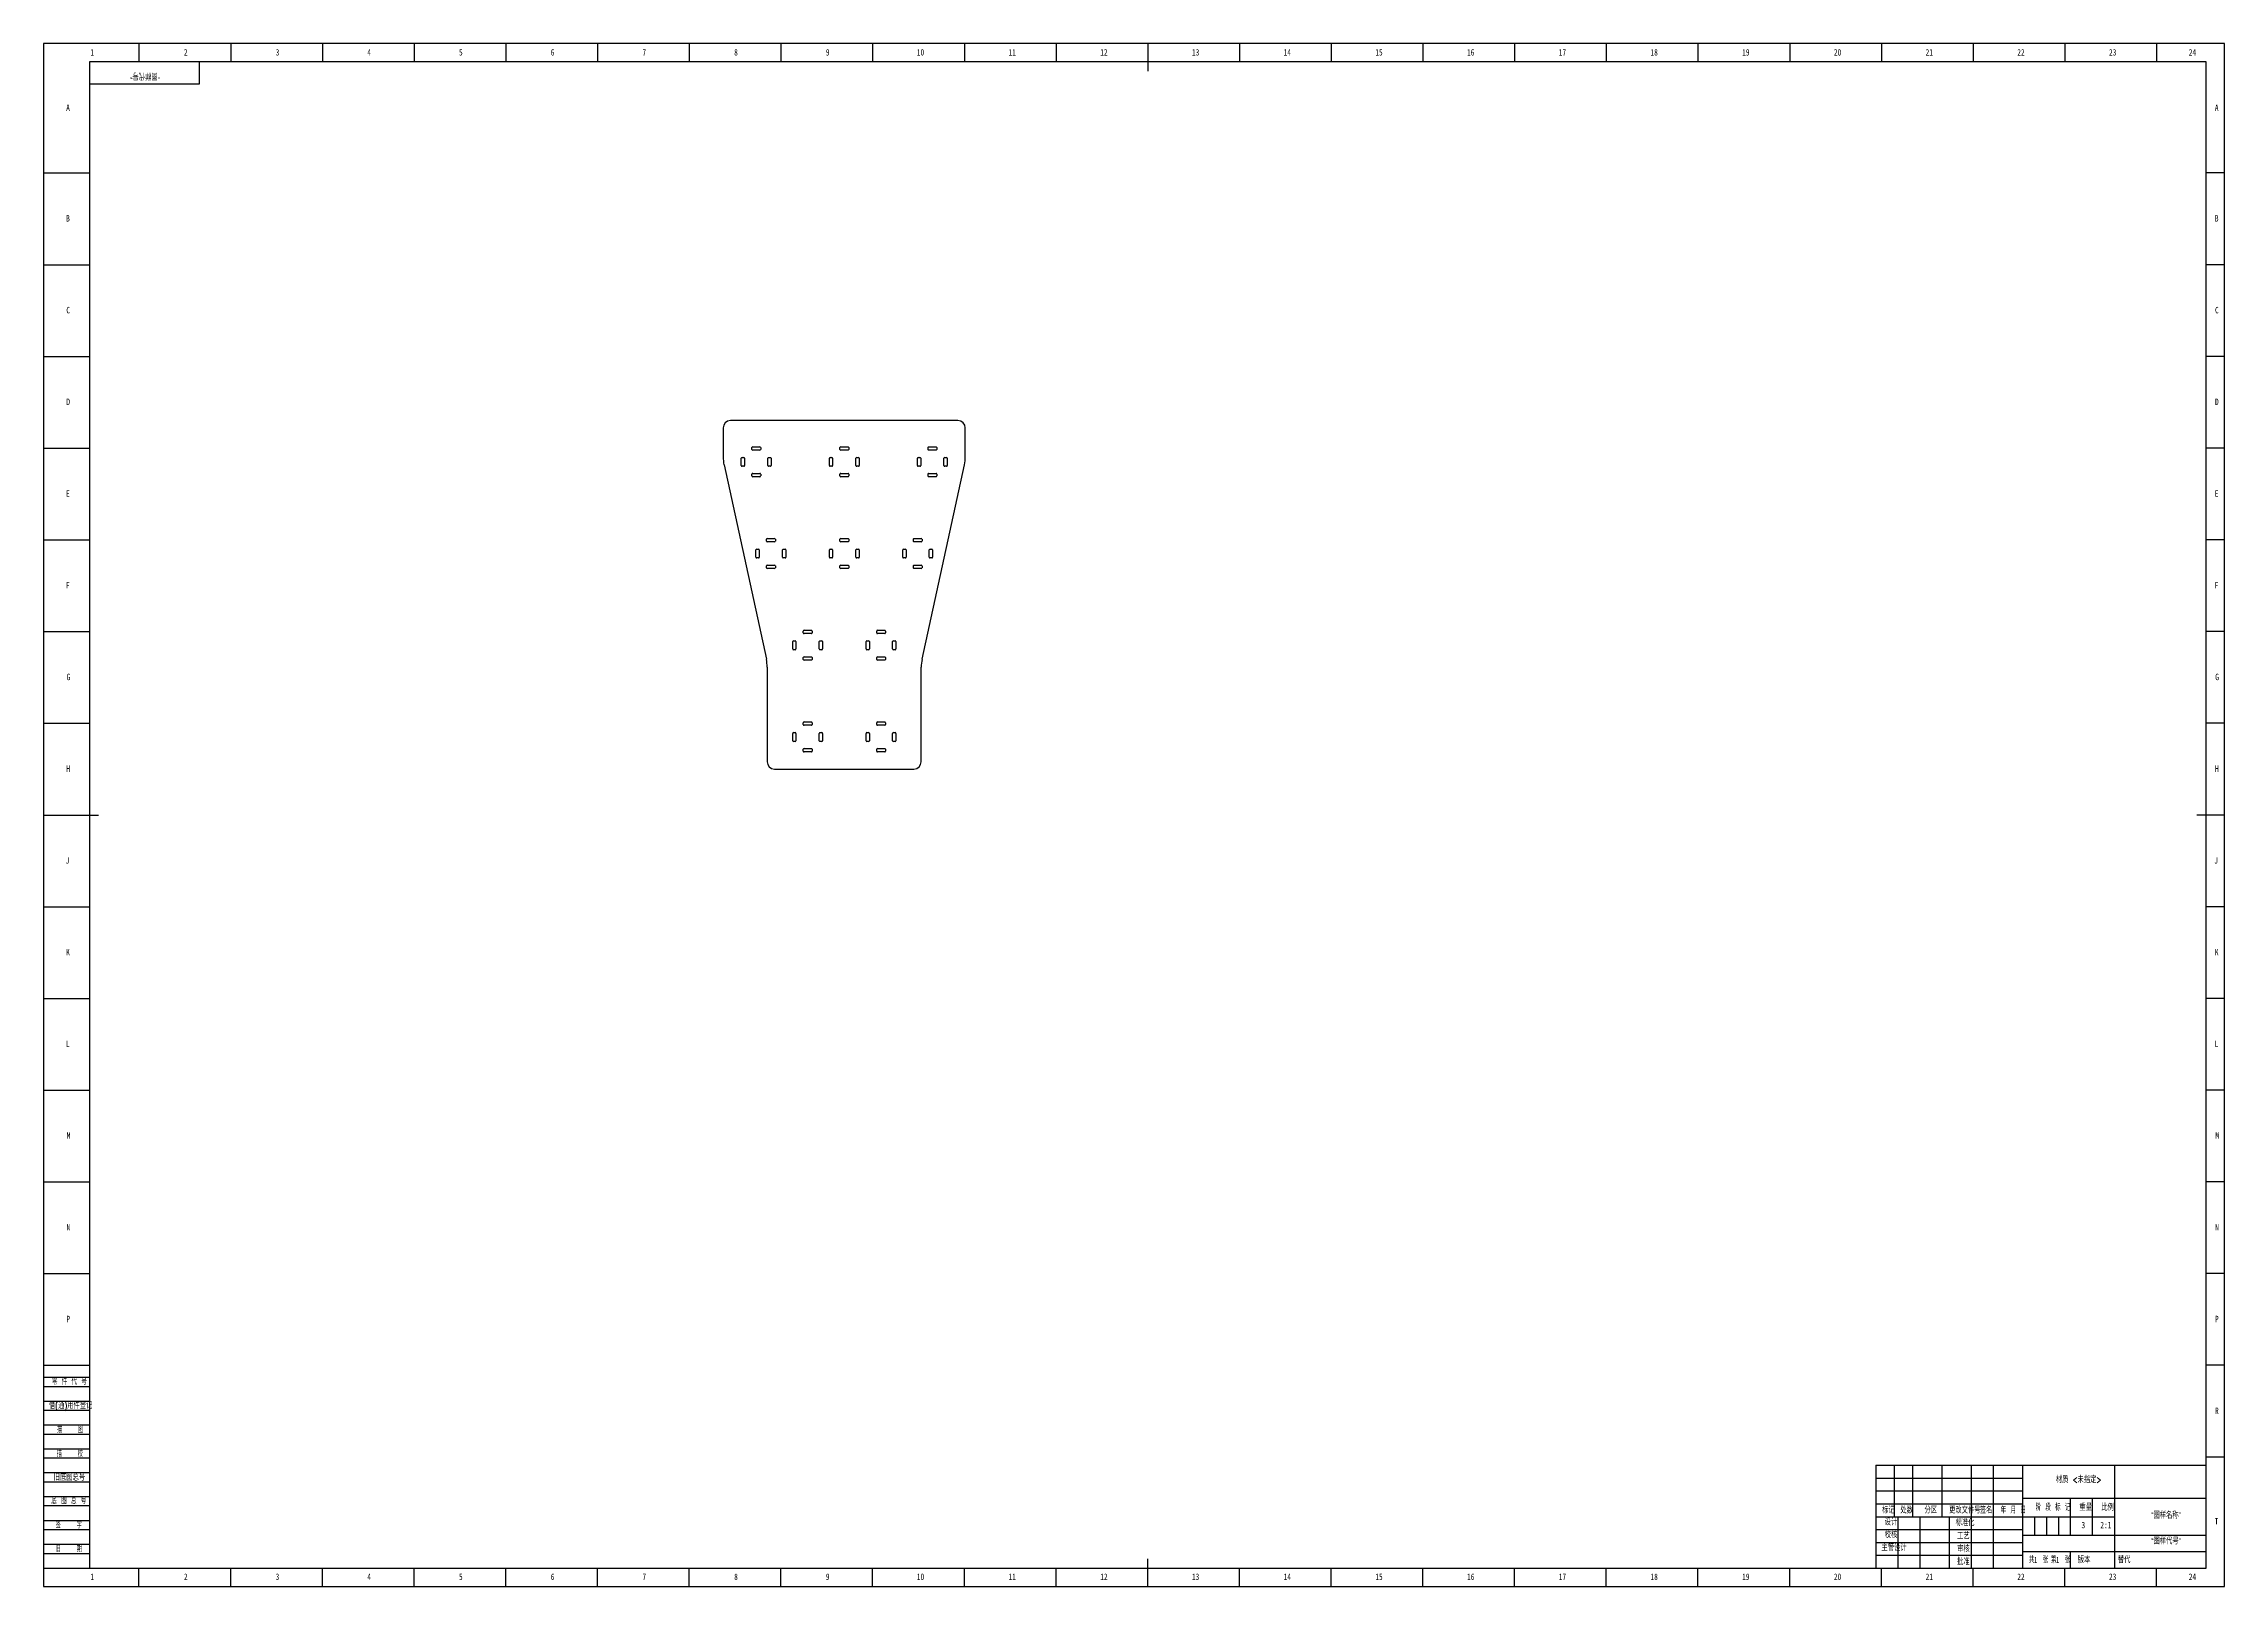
# Model space of a CAD drawing. Header units: millimetres. Extents: x 0 to 1189, y 0 to 841.
import ezdxf

# ---------------------------------------------------------------- set-up
doc = ezdxf.new("R2010")
doc.units = ezdxf.units.MM
for name, color, linetype in [('10', 7, 'Continuous'), ('5', 7, 'Continuous'), ('9', 7, 'Continuous'), ('SLD-0', 7, 'Continuous')]:
    doc.layers.add(name, color=color, linetype=linetype)
doc.styles.add('SLDTEXTSTYLE0', font='TXT', dxfattribs={"width": 0.7, "bigfont": 'bigfont'})
doc.styles.add('SLDTEXTSTYLE1', font='TXT', dxfattribs={"width": 0.6, "bigfont": 'bigfont'})
doc.styles.add('SLDTEXTSTYLE2', font='TXT', dxfattribs={"width": 0.614286, "bigfont": 'bigfont'})
doc.styles.add('SLDTEXTSTYLE3', font='TXT', dxfattribs={"width": 0.62, "bigfont": 'bigfont'})
doc.styles.add('SLDTEXTSTYLE4', font='TXT', dxfattribs={"width": 0.566667, "bigfont": 'bigfont'})
doc.styles.add('SLDTEXTSTYLE5', font='TXT', dxfattribs={"width": 0.7})

msp = doc.modelspace()

# ---------------------------------------------------------------- linework, layer by layer
at = {"color": 7, "linetype": 'Continuous', "lineweight": 25}
for p, q in [((370.5, 631.5), (370.5, 615.7)), ((498.5, 635.5), (374.5, 635.5)), ((502.5, 615.7), (502.5, 631.5)), ((386.2, 619.8), (386.2, 620.8)), ((386.6, 621.2), (390.5, 621.2)), ((390.5, 619.4), (386.6, 619.4)), ((391, 620.8), (391, 619.8)), ((434.2, 619.8), (434.2, 620.8)), ((434.6, 621.2), (438.6, 621.2)), ((438.6, 619.4), (434.6, 619.4)), ((439, 620.8), (439, 619.8)), ((482.2, 619.8), (482.2, 620.8)), ((482.5, 621.2), (486.6, 621.2)), ((486.6, 619.4), (482.5, 619.4)), ((487, 620.8), (487, 619.8)), ((371, 611.4), (394.1, 505.4)), ((380.4, 611), (380.4, 615)), ((380.8, 615.4), (381.8, 615.4)), ((381.8, 610.6), (380.8, 610.6)), ((382.2, 615), (382.2, 611)), ((386.6, 606.7), (390.5, 606.7)), ((394.9, 611), (394.9, 615)), ((395.3, 615.4), (396.3, 615.4)), ((396.3, 610.6), (395.3, 610.6)), ((396.7, 615), (396.7, 611)), ((428.4, 611), (428.4, 615)), ((428.8, 615.4), (429.8, 615.4)), ((429.8, 610.6), (428.8, 610.6)), ((430.2, 615), (430.2, 611)), ((434.6, 606.7), (438.6, 606.7)), ((442.9, 611), (442.9, 615)), ((443.3, 615.4), (444.3, 615.4)), ((444.3, 610.6), (443.3, 610.6)), ((444.7, 615), (444.7, 611)), ((476.4, 611), (476.4, 615)), ((476.8, 615.4), (477.8, 615.4)), ((477.8, 610.6), (476.8, 610.6)), ((478.2, 615), (478.2, 611)), ((479, 505.4), (502.1, 611.4)), ((482.5, 606.7), (486.6, 606.7)), ((490.9, 611), (490.9, 615)), ((491.3, 615.4), (492.3, 615.4)), ((492.3, 610.6), (491.3, 610.6)), ((492.7, 615), (492.7, 611)), ((386.2, 605.3), (386.2, 606.3)), ((390.5, 604.9), (386.6, 604.9)), ((391, 606.3), (391, 605.3)), ((434.2, 605.3), (434.2, 606.3)), ((438.6, 604.9), (434.6, 604.9)), ((439, 606.3), (439, 605.3)), ((482.2, 605.3), (482.2, 606.3)), ((486.6, 604.9), (482.5, 604.9)), ((487, 606.3), (487, 605.3)), ((394.2, 569.8), (394.2, 570.8)), ((394.5, 571.2), (398.5, 571.2)), ((399, 570.8), (399, 569.8)), ((434.2, 569.8), (434.2, 570.8)), ((434.6, 571.2), (438.6, 571.2)), ((439, 570.8), (439, 569.8)), ((474.2, 569.8), (474.2, 570.8)), ((474.5, 571.2), (478.5, 571.2)), ((479, 570.8), (479, 569.8)), ((388.4, 561), (388.4, 565)), ((388.8, 565.4), (389.8, 565.4)), ((389.8, 560.6), (388.8, 560.6)), ((390.2, 565), (390.2, 561)), ((398.5, 569.4), (394.5, 569.4)), ((402.9, 561), (402.9, 565)), ((403.3, 565.4), (404.3, 565.4)), ((404.3, 560.6), (403.3, 560.6)), ((404.7, 565), (404.7, 561)), ((428.4, 561), (428.4, 565)), ((428.8, 565.4), (429.8, 565.4)), ((429.8, 560.6), (428.8, 560.6)), ((430.2, 565), (430.2, 561)), ((438.6, 569.4), (434.6, 569.4)), ((442.9, 561), (442.9, 565)), ((443.3, 565.4), (444.3, 565.4)), ((444.3, 560.6), (443.3, 560.6)), ((444.7, 565), (444.7, 561)), ((468.4, 561), (468.4, 565)), ((468.8, 565.4), (469.8, 565.4)), ((469.8, 560.6), (468.8, 560.6)), ((470.2, 565), (470.2, 561)), ((478.5, 569.4), (474.5, 569.4)), ((482.9, 561), (482.9, 565)), ((483.3, 565.4), (484.3, 565.4)), ((484.3, 560.6), (483.3, 560.6)), ((484.7, 565), (484.7, 561)), ((394.2, 555.3), (394.2, 556.3)), ((394.5, 556.7), (398.5, 556.7)), ((398.5, 554.9), (394.5, 554.9)), ((399, 556.3), (399, 555.3)), ((434.2, 555.3), (434.2, 556.3)), ((434.6, 556.7), (438.6, 556.7)), ((438.6, 554.9), (434.6, 554.9)), ((439, 556.3), (439, 555.3)), ((474.2, 555.3), (474.2, 556.3)), ((474.5, 556.7), (478.5, 556.7)), ((478.5, 554.9), (474.5, 554.9)), ((479, 556.3), (479, 555.3)), ((408.4, 511), (408.4, 515)), ((408.8, 515.4), (409.8, 515.4)), ((410.2, 515), (410.2, 511)), ((414.2, 519.8), (414.2, 520.8)), ((414.6, 521.2), (418.6, 521.2)), ((418.6, 519.4), (414.6, 519.4)), ((419, 520.8), (419, 519.8)), ((422.9, 511), (422.9, 515)), ((423.3, 515.4), (424.3, 515.4)), ((424.7, 515), (424.7, 511)), ((448.4, 511), (448.4, 515)), ((448.8, 515.4), (449.8, 515.4)), ((450.2, 515), (450.2, 511)), ((454.2, 519.8), (454.2, 520.8)), ((454.6, 521.2), (458.6, 521.2)), ((458.6, 519.4), (454.6, 519.4)), ((459, 520.8), (459, 519.8)), ((462.9, 511), (462.9, 515)), ((463.3, 515.4), (464.3, 515.4)), ((464.7, 515), (464.7, 511)), ((394.5, 501.1), (394.5, 449.5)), ((409.8, 510.6), (408.8, 510.6)), ((414.2, 505.3), (414.2, 506.3)), ((414.6, 506.7), (418.6, 506.7)), ((418.6, 504.9), (414.6, 504.9)), ((419, 506.3), (419, 505.3)), ((424.3, 510.6), (423.3, 510.6)), ((449.8, 510.6), (448.8, 510.6)), ((454.2, 505.3), (454.2, 506.3)), ((454.6, 506.7), (458.6, 506.7)), ((458.6, 504.9), (454.6, 504.9)), ((459, 506.3), (459, 505.3)), ((464.3, 510.6), (463.3, 510.6)), ((478.5, 449.5), (478.5, 501.1)), ((408.4, 461), (408.4, 465)), ((408.8, 465.4), (409.8, 465.4)), ((410.2, 465), (410.2, 461)), ((414.2, 469.8), (414.2, 470.8)), ((414.6, 471.2), (418.6, 471.2)), ((418.6, 469.4), (414.6, 469.4)), ((419, 470.8), (419, 469.8)), ((422.9, 461), (422.9, 465)), ((423.3, 465.4), (424.3, 465.4)), ((424.7, 465), (424.7, 461)), ((448.4, 461), (448.4, 465)), ((448.8, 465.4), (449.8, 465.4)), ((450.2, 465), (450.2, 461)), ((454.2, 469.8), (454.2, 470.8)), ((454.6, 471.2), (458.6, 471.2)), ((458.6, 469.4), (454.6, 469.4)), ((459, 470.8), (459, 469.8)), ((462.9, 461), (462.9, 465)), ((463.3, 465.4), (464.3, 465.4)), ((464.7, 465), (464.7, 461)), ((409.8, 460.6), (408.8, 460.6)), ((414.2, 455.3), (414.2, 456.3)), ((414.6, 456.7), (418.6, 456.7)), ((418.6, 454.9), (414.6, 454.9)), ((419, 456.3), (419, 455.3)), ((424.3, 460.6), (423.3, 460.6)), ((449.8, 460.6), (448.8, 460.6)), ((454.2, 455.3), (454.2, 456.3)), ((454.6, 456.7), (458.6, 456.7)), ((458.6, 454.9), (454.6, 454.9)), ((459, 456.3), (459, 455.3)), ((464.3, 460.6), (463.3, 460.6)), ((398.5, 445.5), (474.5, 445.5))]:
    msp.add_line(p, q, dxfattribs=at)
for centre, radius, start, end in [((374.5, 631.5), 4, 90, 180), ((498.5, 631.5), 4, 0, 90), ((386.6, 620.8), 0.4, 90, 180), ((386.6, 619.8), 0.4, 180, 270), ((390.5, 620.8), 0.4, 0, 90), ((390.5, 619.8), 0.4, 270, 0), ((434.6, 620.8), 0.4, 90, 180), ((434.6, 619.8), 0.4, 180, 270), ((438.6, 620.8), 0.4, 0, 90), ((438.6, 619.8), 0.4, 270, 0), ((482.5, 620.8), 0.4, 90, 180), ((482.5, 619.8), 0.4, 180, 270), ((486.6, 620.8), 0.4, 0, 90), ((486.6, 619.8), 0.4, 270, 0), ((390.5, 615.7), 20, 180, 192.284), ((380.8, 615), 0.4, 90, 180), ((380.8, 611), 0.4, 180, 270), ((381.8, 615), 0.4, 0, 90), ((381.8, 611), 0.4, 270, 0), ((386.6, 606.3), 0.4, 90, 180), ((390.5, 606.3), 0.4, 0, 90), ((395.3, 615), 0.4, 90, 180), ((395.3, 611), 0.4, 180, 270), ((396.3, 615), 0.4, 0, 90), ((396.3, 611), 0.4, 270, 0), ((428.8, 615), 0.4, 90, 180), ((428.8, 611), 0.4, 180, 270), ((429.8, 615), 0.4, 0, 90), ((429.8, 611), 0.4, 270, 0), ((434.6, 606.3), 0.4, 90, 180), ((438.6, 606.3), 0.4, 0, 90), ((443.3, 615), 0.4, 90, 180), ((443.3, 611), 0.4, 180, 270), ((444.3, 615), 0.4, 0, 90), ((444.3, 611), 0.4, 270, 0), ((476.8, 615), 0.4, 90, 180), ((476.8, 611), 0.4, 180, 270), ((477.8, 615), 0.4, 0, 90), ((477.8, 611), 0.4, 270, 0), ((482.5, 606.3), 0.4, 90, 180), ((486.6, 606.3), 0.4, 0, 90), ((491.3, 615), 0.4, 90, 180), ((491.3, 611), 0.4, 180, 270), ((492.3, 615), 0.4, 0, 90), ((492.3, 611), 0.4, 270, 0), ((482.5, 615.7), 20, 347.716, 0), ((386.6, 605.3), 0.4, 180, 270), ((390.5, 605.3), 0.4, 270, 0), ((434.6, 605.3), 0.4, 180, 270), ((438.6, 605.3), 0.4, 270, 0), ((482.5, 605.3), 0.4, 180, 270), ((486.6, 605.3), 0.4, 270, 0), ((394.5, 570.8), 0.4, 90, 180), ((398.5, 570.8), 0.4, 0, 90), ((434.6, 570.8), 0.4, 90, 180), ((438.6, 570.8), 0.4, 0, 90), ((474.5, 570.8), 0.4, 90, 180), ((478.5, 570.8), 0.4, 0, 90), ((388.8, 565), 0.4, 90, 180), ((388.8, 561), 0.4, 180, 270), ((389.8, 565), 0.4, 0, 90), ((389.8, 561), 0.4, 270, 0), ((394.5, 569.8), 0.4, 180, 270), ((398.5, 569.8), 0.4, 270, 0), ((403.3, 565), 0.4, 90, 180), ((403.3, 561), 0.4, 180, 270), ((404.3, 565), 0.4, 0, 90), ((404.3, 561), 0.4, 270, 0), ((428.8, 565), 0.4, 90, 180), ((428.8, 561), 0.4, 180, 270), ((429.8, 565), 0.4, 0, 90), ((429.8, 561), 0.4, 270, 0), ((434.6, 569.8), 0.4, 180, 270), ((438.6, 569.8), 0.4, 270, 0), ((443.3, 565), 0.4, 90, 180), ((443.3, 561), 0.4, 180, 270), ((444.3, 565), 0.4, 360, 90), ((444.3, 561), 0.4, 270, 0), ((468.8, 565), 0.4, 90, 180), ((468.8, 561), 0.4, 180, 270), ((469.8, 565), 0.4, 0, 90), ((469.8, 561), 0.4, 270, 0), ((474.5, 569.8), 0.4, 180, 270), ((478.5, 569.8), 0.4, 270, 0), ((483.3, 565), 0.4, 90, 180), ((483.3, 561), 0.4, 180, 270), ((484.3, 565), 0.4, 0, 90), ((484.3, 561), 0.4, 270, 0), ((394.5, 556.3), 0.4, 90, 180), ((394.5, 555.3), 0.4, 180, 270), ((398.5, 556.3), 0.4, 0, 90), ((398.5, 555.3), 0.4, 270, 0), ((434.6, 556.3), 0.4, 90, 180), ((434.6, 555.3), 0.4, 180, 270), ((438.6, 556.3), 0.4, 0, 90), ((438.6, 555.3), 0.4, 270, 0), ((474.5, 556.3), 0.4, 90, 180), ((474.5, 555.3), 0.4, 180, 270), ((478.5, 556.3), 0.4, 0, 90), ((478.5, 555.3), 0.4, 270, 0), ((408.8, 515), 0.4, 90, 180), ((409.8, 515), 0.4, 0, 90), ((414.6, 520.8), 0.4, 90, 180), ((414.6, 519.8), 0.4, 180, 270), ((418.6, 520.8), 0.4, 0, 90), ((418.6, 519.8), 0.4, 270, 0), ((423.3, 515), 0.4, 90, 180), ((424.3, 515), 0.4, 0, 90), ((448.8, 515), 0.4, 90, 180), ((449.8, 515), 0.4, 0, 90), ((454.6, 520.8), 0.4, 90, 180), ((454.6, 519.8), 0.4, 180, 270), ((458.6, 520.8), 0.4, 0, 90), ((458.6, 519.8), 0.4, 270, 0), ((463.3, 515), 0.4, 90, 180), ((464.3, 515), 0.4, 0, 90), ((374.5, 501.1), 20, 0, 12.284), ((408.8, 511), 0.4, 180, 270), ((409.8, 511), 0.4, 270, 0), ((414.6, 506.3), 0.4, 90, 180), ((414.6, 505.3), 0.4, 180, 270), ((418.6, 506.3), 0.4, 0, 90), ((418.6, 505.3), 0.4, 270, 0), ((423.3, 511), 0.4, 180, 270), ((424.3, 511), 0.4, 270, 0), ((448.8, 511), 0.4, 180, 270), ((449.8, 511), 0.4, 270, 0), ((454.6, 506.3), 0.4, 90, 180), ((454.6, 505.3), 0.4, 180, 270), ((458.6, 506.3), 0.4, 0, 90), ((458.6, 505.3), 0.4, 270, 0), ((463.3, 511), 0.4, 180, 270), ((464.3, 511), 0.4, 270, 0), ((498.5, 501.1), 20, 167.716, 180), ((408.8, 465), 0.4, 90, 180), ((409.8, 465), 0.4, 0, 90), ((414.6, 470.8), 0.4, 90, 180), ((414.6, 469.8), 0.4, 180, 270), ((418.6, 470.8), 0.4, 0, 90), ((418.6, 469.8), 0.4, 270, 0), ((423.3, 465), 0.4, 90, 180), ((424.3, 465), 0.4, 0, 90), ((448.8, 465), 0.4, 90, 180), ((449.8, 465), 0.4, 0, 90), ((454.6, 470.8), 0.4, 90, 180), ((454.6, 469.8), 0.4, 180, 270), ((458.6, 470.8), 0.4, 0, 90), ((458.6, 469.8), 0.4, 270, 0), ((463.3, 465), 0.4, 90, 180), ((464.3, 465), 0.4, 0, 90), ((408.8, 461), 0.4, 180, 270), ((409.8, 461), 0.4, 270, 0), ((414.6, 456.3), 0.4, 90, 180), ((414.6, 455.3), 0.4, 180, 270), ((418.6, 456.3), 0.4, 0, 90), ((418.6, 455.3), 0.4, 270, 0), ((423.3, 461), 0.4, 180, 270), ((424.3, 461), 0.4, 270, 0), ((448.8, 461), 0.4, 180, 270), ((449.8, 461), 0.4, 270, 0), ((454.6, 456.3), 0.4, 90, 180), ((454.6, 455.3), 0.4, 180, 270), ((458.6, 456.3), 0.4, 0, 90), ((458.6, 455.3), 0.4, 270, 0), ((463.3, 461), 0.4, 180, 270), ((464.3, 461), 0.4, 270, 0), ((398.5, 449.5), 4, 180, 270), ((474.5, 449.5), 4, 270, 0)]:
    msp.add_arc(centre, radius, start, end, dxfattribs=at)
at = {"layer": '5', "color": 7}
for p, q in [((1189, 841), (0, 841)), ((0, 841), (0, 0)), ((1189, 0), (1189, 841)), ((0, 114), (25, 114)), ((0, 109), (25, 109)), ((0, 101), (25, 101)), ((0, 96), (25, 96)), ((0, 88), (25, 88)), ((0, 83), (25, 83)), ((0, 75), (25, 75)), ((0, 70), (25, 70)), ((0, 62), (25, 62)), ((0, 57), (25, 57)), ((0, 49), (25, 49)), ((999, 59), (1079, 59)), ((999, 52), (1079, 52)), ((0, 44), (25, 44)), ((0, 36), (25, 36)), ((1085.5, 38), (1085.5, 28)), ((1092, 38), (1092, 28)), ((1098.5, 38), (1098.5, 28)), ((0, 31), (25, 31)), ((0, 23), (25, 23)), ((0, 18), (25, 18)), ((0, 0), (1189, 0))]:
    msp.add_line(p, q, dxfattribs=at)
at = {"layer": '5'}
for p, q in [((52, 841), (52, 831.1)), ((102, 841), (102, 831.1)), ((152, 841), (152, 831.1)), ((202, 841), (202, 831.1)), ((252, 841), (252, 831.1)), ((302, 841), (302, 831.1)), ((352, 841), (352, 831.1)), ((402, 841), (402, 831.1)), ((452, 841), (452, 831.1)), ((502, 841), (502, 831.1)), ((552, 841), (552, 831.1)), ((652, 841), (652, 831.1)), ((702, 841), (702, 831.1)), ((752, 841), (752, 831.1)), ((802, 841), (802, 831.1)), ((852, 841), (852, 831.1)), ((902, 841), (902, 831.1)), ((952, 841), (952, 831.1)), ((1002, 841), (1002, 831.1)), ((1052, 841), (1052, 831.1)), ((1102, 841), (1102, 831.1)), ((1152, 841), (1152, 831.1)), ((0, 770.5), (25, 770.5)), ((1189, 770.5), (1179, 770.5)), ((0, 720.5), (25, 720.5)), ((1189, 720.5), (1179, 720.5)), ((0, 670.5), (25, 670.5)), ((1189, 670.5), (1179, 670.5)), ((0, 620.5), (25, 620.5)), ((1189, 620.5), (1179, 620.5)), ((0, 570.5), (25, 570.5)), ((1189, 570.5), (1179, 570.5)), ((0, 520.5), (25, 520.5)), ((1189, 520.5), (1179, 520.5)), ((0, 470.5), (25, 470.5)), ((1189, 470.5), (1179, 470.5)), ((0, 370.5), (25, 370.5)), ((1189, 370.5), (1179, 370.5)), ((0, 320.5), (25, 320.5)), ((1189, 320.5), (1179, 320.5)), ((0, 270.5), (25, 270.5)), ((1189, 270.5), (1179, 270.5)), ((0, 220.5), (25, 220.5)), ((1189, 220.5), (1179, 220.5)), ((0, 170.5), (25, 170.5)), ((1189, 170.5), (1179, 170.5)), ((0, 120.5), (25, 120.5)), ((1189, 120.5), (1179, 120.5)), ((1189, 70.5), (1179, 70.5)), ((52, 0), (52, 10)), ((102, 0), (102, 10)), ((152, 0), (152, 10)), ((202, 0), (202, 10)), ((252, 0), (252, 10)), ((302, 0), (302, 10)), ((352, 0), (352, 10)), ((402, 0), (402, 10)), ((452, 0), (452, 10)), ((502, 0), (502, 10)), ((552, 0), (552, 10)), ((652, 0), (652, 10)), ((702, 0), (702, 10)), ((752, 0), (752, 10)), ((802, 0), (802, 10)), ((852, 0), (852, 10)), ((902, 0), (902, 10)), ((952, 0), (952, 10)), ((1002, 0), (1002, 10)), ((1052, 0), (1052, 10)), ((1102, 0), (1102, 10)), ((1152, 0), (1152, 10))]:
    msp.add_line(p, q, dxfattribs=at)
at = {"layer": '5', "lineweight": 25}
for p, q in [((602, 841), (602, 826)), ((0, 420.5), (30, 420.5)), ((1189, 420.5), (1174, 420.5)), ((602, 0), (602, 15)), ((1105, 19), (1105, 10))]:
    msp.add_line(p, q, dxfattribs=at)
at = {"layer": '5', "color": 7, "lineweight": 25}
for p, q in [((1179, 831.1), (25, 831.1)), ((25, 831.1), (25, 10)), ((85, 819), (85, 831)), ((1179, 10), (1179, 831.1)), ((25, 819), (85, 819)), ((999, 66), (1179, 66)), ((999, 66), (999, 10)), ((1009, 66), (1009, 38)), ((1019, 66), (1019, 38)), ((1035, 66), (1035, 38)), ((1051, 66), (1051, 10)), ((1063, 66), (1063, 10)), ((1079, 66), (1079, 10)), ((1129, 66), (1129, 38)), ((1079, 48), (1179, 48)), ((1105, 48), (1105, 28)), ((1117, 48), (1117, 28)), ((999, 45), (1079, 45)), ((999, 38), (1129, 38)), ((1011, 38), (1011, 10)), ((1023, 38), (1023, 10)), ((1039, 38), (1039, 10)), ((1129, 38), (1129, 10)), ((999, 31), (1079, 31)), ((999, 24), (1079, 24)), ((1079, 28), (1179, 28)), ((999, 17), (1079, 17)), ((1079, 19), (1179, 19)), ((0, 10), (1179, 10))]:
    msp.add_line(p, q, dxfattribs=at)

# ---------------------------------------------------------------- texts
at = {"layer": '10', "char_height": 3.5}
for s, insert, attachment_point, style in [('1', (26.5, 838), 2, 'SLDTEXTSTYLE5'), ('2', (77.5, 838), 2, 'SLDTEXTSTYLE5'), ('3', (127.5, 838), 2, 'SLDTEXTSTYLE5'), ('4', (177.5, 838), 2, 'SLDTEXTSTYLE5'), ('5', (227.5, 838), 2, 'SLDTEXTSTYLE5'), ('6', (277.5, 838), 2, 'SLDTEXTSTYLE5'), ('7', (327.5, 838), 2, 'SLDTEXTSTYLE5'), ('8', (377.5, 838), 2, 'SLDTEXTSTYLE5'), ('9', (427.5, 838), 2, 'SLDTEXTSTYLE5'), ('10', (478.1, 838), 2, 'SLDTEXTSTYLE5'), ('11', (528.1, 838), 2, 'SLDTEXTSTYLE5'), ('12', (578.1, 838), 2, 'SLDTEXTSTYLE5'), ('13', (628.1, 838), 2, 'SLDTEXTSTYLE5'), ('14', (678.1, 838), 2, 'SLDTEXTSTYLE5'), ('15', (728.1, 838), 2, 'SLDTEXTSTYLE5'), ('16', (778.1, 838), 2, 'SLDTEXTSTYLE5'), ('17', (828.1, 838), 2, 'SLDTEXTSTYLE5'), ('18', (878.1, 838), 2, 'SLDTEXTSTYLE5'), ('19', (928.1, 838), 2, 'SLDTEXTSTYLE5'), ('20', (978.1, 838), 2, 'SLDTEXTSTYLE5'), ('21', (1028.1, 838), 2, 'SLDTEXTSTYLE5'), ('22', (1078.1, 838), 2, 'SLDTEXTSTYLE5'), ('23', (1128.1, 838), 2, 'SLDTEXTSTYLE5'), ('24', (1171.6, 838), 2, 'SLDTEXTSTYLE5'), ('A', (13.3, 807.8), 2, 'SLDTEXTSTYLE5'), ('A', (1184.8, 807.8), 2, 'SLDTEXTSTYLE5'), ('B', (13.3, 747.5), 2, 'SLDTEXTSTYLE5'), ('B', (1184.8, 747.5), 2, 'SLDTEXTSTYLE5'), ('C', (13.4, 697.5), 2, 'SLDTEXTSTYLE5'), ('C', (1184.9, 697.5), 2, 'SLDTEXTSTYLE5'), ('D', (13.4, 647.5), 2, 'SLDTEXTSTYLE5'), ('D', (1184.9, 647.5), 2, 'SLDTEXTSTYLE5'), ('E', (13.3, 597.5), 2, 'SLDTEXTSTYLE5'), ('E', (1184.8, 597.5), 2, 'SLDTEXTSTYLE5'), ('F', (13.2, 547.5), 2, 'SLDTEXTSTYLE5'), ('F', (1184.7, 547.5), 2, 'SLDTEXTSTYLE5'), ('G', (13.5, 497.5), 2, 'SLDTEXTSTYLE5'), ('G', (1185, 497.5), 2, 'SLDTEXTSTYLE5'), ('H', (13.4, 447.5), 2, 'SLDTEXTSTYLE5'), ('H', (1184.9, 447.5), 2, 'SLDTEXTSTYLE5'), ('J', (13, 397.5), 2, 'SLDTEXTSTYLE5'), ('J', (1184.5, 397.5), 2, 'SLDTEXTSTYLE5'), ('K', (13.3, 347.5), 2, 'SLDTEXTSTYLE5'), ('K', (1184.8, 347.5), 2, 'SLDTEXTSTYLE5'), ('L', (13.2, 297.5), 2, 'SLDTEXTSTYLE5'), ('L', (1184.7, 297.5), 2, 'SLDTEXTSTYLE5'), ('M', (13.6, 247.5), 2, 'SLDTEXTSTYLE5'), ('M', (1185.1, 247.5), 2, 'SLDTEXTSTYLE5'), ('N', (13.5, 197.5), 2, 'SLDTEXTSTYLE5'), ('N', (1185, 197.5), 2, 'SLDTEXTSTYLE5'), ('P', (13.4, 147.5), 2, 'SLDTEXTSTYLE5'), ('P', (1184.9, 147.5), 2, 'SLDTEXTSTYLE5'), ('R', (1184.9, 97.5), 2, 'SLDTEXTSTYLE5'), ('材质 <未指定>', (1109.5, 59.9), 2, 'SLDTEXTSTYLE0'), ('“图样名称”', (1157.2, 40.5), 2, 'SLDTEXTSTYLE0'), ('T', (1184.7, 37.3), 2, 'SLDTEXTSTYLE5'), ('校核', (1007.2, 29.9), 2, 'SLDTEXTSTYLE0'), ('3', (1112.1, 35.2), 2, 'SLDTEXTSTYLE5'), ('“图样代号”', (1157.2, 26.4), 2, 'SLDTEXTSTYLE0'), ('主管设计', (1008.9, 22.8), 2, 'SLDTEXTSTYLE0'), ('1', (1085.1, 16.2), 1, 'SLDTEXTSTYLE5'), ('1', (1097.1, 16.2), 1, 'SLDTEXTSTYLE5'), ('1', (26.5, 7), 2, 'SLDTEXTSTYLE5'), ('2', (77.5, 7), 2, 'SLDTEXTSTYLE5'), ('3', (127.5, 7), 2, 'SLDTEXTSTYLE5'), ('4', (177.5, 7), 2, 'SLDTEXTSTYLE5'), ('5', (227.5, 7), 2, 'SLDTEXTSTYLE5'), ('6', (277.5, 7), 2, 'SLDTEXTSTYLE5'), ('7', (327.5, 7), 2, 'SLDTEXTSTYLE5'), ('8', (377.5, 7), 2, 'SLDTEXTSTYLE5'), ('9', (427.5, 7), 2, 'SLDTEXTSTYLE5'), ('10', (478.1, 7), 2, 'SLDTEXTSTYLE5'), ('11', (528.1, 7), 2, 'SLDTEXTSTYLE5'), ('12', (578.1, 7), 2, 'SLDTEXTSTYLE5'), ('13', (628.1, 7), 2, 'SLDTEXTSTYLE5'), ('14', (678.1, 7), 2, 'SLDTEXTSTYLE5'), ('15', (728.1, 7), 2, 'SLDTEXTSTYLE5'), ('16', (778.1, 7), 2, 'SLDTEXTSTYLE5'), ('17', (828.1, 7), 2, 'SLDTEXTSTYLE5'), ('18', (878.1, 7), 2, 'SLDTEXTSTYLE5'), ('19', (928.1, 7), 2, 'SLDTEXTSTYLE5'), ('20', (978.1, 7), 2, 'SLDTEXTSTYLE5'), ('21', (1028.1, 7), 2, 'SLDTEXTSTYLE5'), ('22', (1078.1, 7), 2, 'SLDTEXTSTYLE5'), ('23', (1128.1, 7), 2, 'SLDTEXTSTYLE5'), ('24', (1171.6, 7), 2, 'SLDTEXTSTYLE5')]:
    msp.add_mtext(s, dxfattribs=dict(at, insert=insert, attachment_point=attachment_point, style=style))
at = {"layer": '10', "color": 7, "insert": (1112.5, 16.2), "char_height": 3.5, "attachment_point": 2, "style": 'SLDTEXTSTYLE0'}
msp.add_mtext('版本', dxfattribs=at)
at = {"layer": '9', "color": 7, "char_height": 3.5}
for s, insert, attachment_point, style in [('零 件 代 号', (4.5, 113.4), 1, 'SLDTEXTSTYLE2'), ('借(通)用件登记', (2.9, 100.3), 1, 'SLDTEXTSTYLE0'), ('描    图', (14.4, 87.2), 2, 'SLDTEXTSTYLE4'), ('描    校', (14.3, 74.1), 2, 'SLDTEXTSTYLE4'), ('旧底图总号', (5.5, 61.2), 1, 'SLDTEXTSTYLE0'), ('底 图 总 号', (4.2, 48.4), 1, 'SLDTEXTSTYLE2'), ('标记', (1005.8, 43.3), 2, 'SLDTEXTSTYLE0'), ('设计', (1007.2, 36.8), 2, 'SLDTEXTSTYLE0'), ('处数', (1015.8, 43.3), 2, 'SLDTEXTSTYLE0'), ('分区', (1028.9, 43.3), 2, 'SLDTEXTSTYLE0'), ('更改文件号', (1047.5, 43.3), 2, 'SLDTEXTSTYLE0'), ('标准化', (1047.6, 36.4), 2, 'SLDTEXTSTYLE0'), ('签名', (1059.1, 43.3), 2, 'SLDTEXTSTYLE0'), ('年 月 日', (1073.9, 43.3), 2, 'SLDTEXTSTYLE3'), ('阶 段 标 记', (1095.5, 44.8), 2, 'SLDTEXTSTYLE2'), ('重量', (1113.4, 44.8), 2, 'SLDTEXTSTYLE0'), ('比例', (1125.3, 44.8), 2, 'SLDTEXTSTYLE0'), ('签    字', (13.7, 35.2), 2, 'SLDTEXTSTYLE4'), ('工艺', (1046.7, 29.2), 2, 'SLDTEXTSTYLE0'), ('日    期', (13.8, 22.2), 2, 'SLDTEXTSTYLE4'), ('批准', (1046.7, 15.2), 2, 'SLDTEXTSTYLE0'), ('审核', (1046.7, 22.2), 2, 'SLDTEXTSTYLE0'), ('共  张', (1087.7, 16.2), 2, 'SLDTEXTSTYLE1'), ('第  张', (1099.7, 16.2), 2, 'SLDTEXTSTYLE1')]:
    msp.add_mtext(s, dxfattribs=dict(at, insert=insert, attachment_point=attachment_point, style=style))
at = {"layer": 'SLD-0', "insert": (55.3, 821.7), "char_height": 3.5, "attachment_point": 2, "rotation": 180, "style": 'SLDTEXTSTYLE0'}
msp.add_mtext('“图样代号”', dxfattribs=at)
at = {"layer": 'SLD-0', "char_height": 3.5}
for s, insert, attachment_point, style in [('2:1', (1124.4, 35.2), 2, 'SLDTEXTSTYLE5'), ('替代', (1130.9, 16.2), 1, 'SLDTEXTSTYLE0')]:
    msp.add_mtext(s, dxfattribs=dict(at, insert=insert, attachment_point=attachment_point, style=style))

doc.saveas('drawing.dxf')
